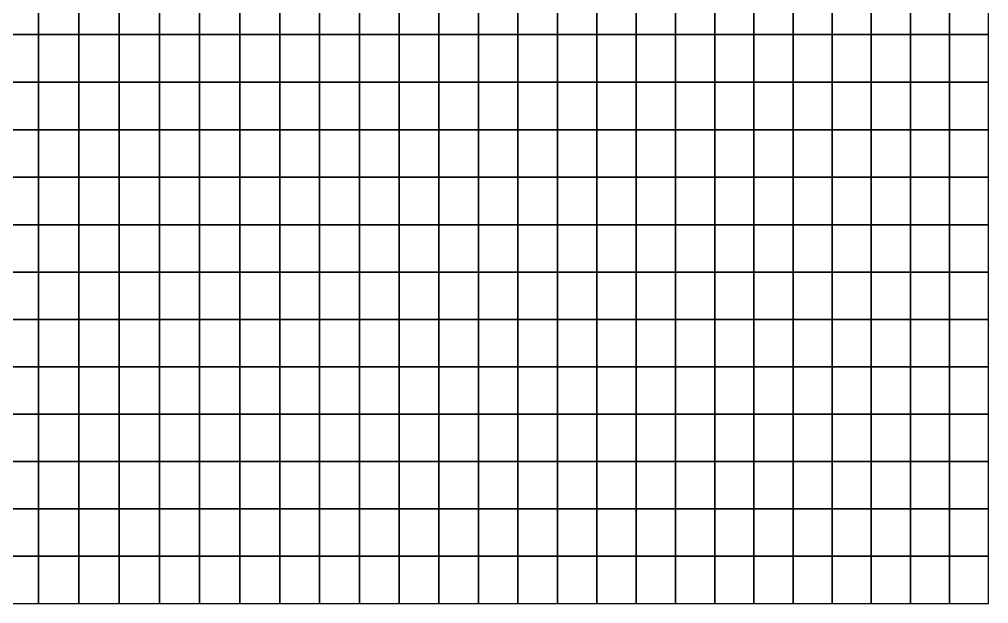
# Model space of a CAD drawing. Header units: inches. Extents: x 35.3 to 60.3, y 27 to 57.
# Drawn here: x 54.02 to 60.29, y 27.04 to 30.82 of the extents above; entities that cross this region are included whole.
import ezdxf

# ---------------------------------------------------------------- set-up
doc = ezdxf.new("R2010")
doc.units = ezdxf.units.IN
doc.header["$MEASUREMENT"] = 0
for name, color, linetype in [('Beam', 6, 'Continuous'), ('Column', 2, 'Continuous'), ('Shell', 1, 'Continuous')]:
    doc.layers.add(name, color=color, linetype=linetype)

msp = doc.modelspace()

# ---------------------------------------------------------------- linework, layer by layer
at = {"layer": 'Beam'}
for p, q in [((60.2876, 27.0385, 12), (60.2876, 57.0385, 12)), ((35.2876, 27.0385, 12), (60.2876, 27.0385, 12))]:
    msp.add_line(p, q, dxfattribs=at)
at = {"layer": 'Column', "extrusion": (-1, -8.32e-14, 6.83e-14)}
msp.add_line((60.2876, 27.0385, 12), (60.2876, 27.0385, 6), dxfattribs=at)
at = {"layer": 'Shell'}
for points in [[(53.8815, 31.0289, 14.9039), (53.8815, 30.7205, 14.8278), (54.1431, 30.7205, 14.7766), (54.1431, 31.0289, 14.8527)], [(54.4042, 31.0289, 14.7993), (54.1431, 31.0289, 14.8527), (54.1431, 30.7205, 14.7766), (54.4042, 30.7205, 14.7233)], [(54.6649, 31.0289, 14.7438), (54.4042, 31.0289, 14.7993), (54.4042, 30.7205, 14.7233), (54.6649, 30.7205, 14.6678)], [(54.9251, 31.0289, 14.6862), (54.6649, 31.0289, 14.7438), (54.6649, 30.7205, 14.6678), (54.9251, 30.7205, 14.6102)], [(55.1849, 31.0289, 14.6264), (54.9251, 31.0289, 14.6862), (54.9251, 30.7205, 14.6102), (55.1849, 30.7205, 14.5504)], [(55.4441, 31.0289, 14.5645), (55.1849, 31.0289, 14.6264), (55.1849, 30.7205, 14.5504), (55.4441, 30.7205, 14.4885)], [(55.7029, 31.0289, 14.5005), (55.4441, 31.0289, 14.5645), (55.4441, 30.7205, 14.4885), (55.7029, 30.7205, 14.4245)], [(55.9611, 31.0289, 14.4343), (55.7029, 31.0289, 14.5005), (55.7029, 30.7205, 14.4245), (55.9611, 30.7205, 14.3583)], [(56.2187, 31.0289, 14.3661), (55.9611, 31.0289, 14.4343), (55.9611, 30.7205, 14.3583), (56.2187, 30.7205, 14.29)], [(56.2187, 31.0289, 14.3661), (56.2187, 30.7205, 14.29), (56.4758, 30.7205, 14.2196), (56.4758, 31.0289, 14.2957)], [(56.4758, 31.0289, 14.2957), (56.4758, 30.7205, 14.2196), (56.7323, 30.7205, 14.1472), (56.7323, 31.0289, 14.2233)], [(56.7323, 31.0289, 14.2233), (56.7323, 30.7205, 14.1472), (56.9884, 30.7205, 14.073), (56.9884, 31.0289, 14.149)], [(56.9884, 31.0289, 14.149), (56.9884, 30.7205, 14.073), (57.2439, 30.7205, 13.997), (57.2439, 31.0289, 14.0731)], [(57.2439, 31.0289, 14.0731), (57.2439, 30.7205, 13.997), (57.4991, 30.7205, 13.9195), (57.4991, 31.0289, 13.9955)], [(57.4991, 31.0289, 13.9955), (57.4991, 30.7205, 13.9195), (57.7538, 30.7205, 13.8404), (57.7538, 31.0289, 13.9165)], [(57.7538, 31.0289, 13.9165), (57.7538, 30.7205, 13.8404), (58.0082, 30.7205, 13.7601), (58.0082, 31.0289, 13.8361)], [(58.0082, 31.0289, 13.8361), (58.0082, 30.7205, 13.7601), (58.2623, 30.7205, 13.6786), (58.2623, 31.0289, 13.7546)], [(58.5161, 31.0289, 13.672), (58.2623, 31.0289, 13.7546), (58.2623, 30.7205, 13.6786), (58.5161, 30.7205, 13.596)], [(58.7696, 31.0289, 13.5885), (58.5161, 31.0289, 13.672), (58.5161, 30.7205, 13.596), (58.7696, 30.7205, 13.5125)], [(59.0229, 31.0289, 13.5042), (58.7696, 31.0289, 13.5885), (58.7696, 30.7205, 13.5125), (59.0229, 30.7205, 13.4281)], [(59.2761, 31.0289, 13.4192), (59.0229, 31.0289, 13.5042), (59.0229, 30.7205, 13.4281), (59.2761, 30.7205, 13.3432)], [(59.5291, 31.0289, 13.3337), (59.2761, 31.0289, 13.4192), (59.2761, 30.7205, 13.3432), (59.5291, 30.7205, 13.2577)], [(59.782, 31.0289, 13.2478), (59.5291, 31.0289, 13.3337), (59.5291, 30.7205, 13.2577), (59.782, 30.7205, 13.1718)], [(60.0348, 31.0289, 13.1616), (59.782, 31.0289, 13.2478), (59.782, 30.7205, 13.1718), (60.0348, 30.7205, 13.0856)], [(60.2876, 31.0289, 13.0753), (60.0348, 31.0289, 13.1616), (60.0348, 30.7205, 13.0856), (60.2876, 30.7205, 12.9993)], [(53.8815, 30.7205, 14.8278), (53.8815, 30.4124, 14.7502), (54.1431, 30.4124, 14.699), (54.1431, 30.7205, 14.7766)], [(54.4042, 30.7205, 14.7233), (54.1431, 30.7205, 14.7766), (54.1431, 30.4124, 14.699), (54.4042, 30.4124, 14.6456)], [(54.6649, 30.7205, 14.6678), (54.4042, 30.7205, 14.7233), (54.4042, 30.4124, 14.6456), (54.6649, 30.4124, 14.5902)], [(54.9251, 30.7205, 14.6102), (54.6649, 30.7205, 14.6678), (54.6649, 30.4124, 14.5902), (54.9251, 30.4124, 14.5325)], [(55.1849, 30.7205, 14.5504), (54.9251, 30.7205, 14.6102), (54.9251, 30.4124, 14.5325), (55.1849, 30.4124, 14.4727)], [(55.4441, 30.7205, 14.4885), (55.1849, 30.7205, 14.5504), (55.1849, 30.4124, 14.4727), (55.4441, 30.4124, 14.4108)], [(55.7029, 30.7205, 14.4245), (55.4441, 30.7205, 14.4885), (55.4441, 30.4124, 14.4108), (55.7029, 30.4124, 14.3468)], [(55.9611, 30.7205, 14.3583), (55.7029, 30.7205, 14.4245), (55.7029, 30.4124, 14.3468), (55.9611, 30.4124, 14.2807)], [(56.2187, 30.7205, 14.29), (55.9611, 30.7205, 14.3583), (55.9611, 30.4124, 14.2807), (56.2187, 30.4124, 14.2124)], [(56.2187, 30.7205, 14.29), (56.2187, 30.4124, 14.2124), (56.4758, 30.4124, 14.142), (56.4758, 30.7205, 14.2196)], [(56.4758, 30.7205, 14.2196), (56.4758, 30.4124, 14.142), (56.7323, 30.4124, 14.0696), (56.7323, 30.7205, 14.1472)], [(56.7323, 30.7205, 14.1472), (56.7323, 30.4124, 14.0696), (56.9884, 30.4124, 13.9953), (56.9884, 30.7205, 14.073)], [(56.9884, 30.7205, 14.073), (56.9884, 30.4124, 13.9953), (57.2439, 30.4124, 13.9194), (57.2439, 30.7205, 13.997)], [(57.2439, 30.7205, 13.997), (57.2439, 30.4124, 13.9194), (57.4991, 30.4124, 13.8418), (57.4991, 30.7205, 13.9195)], [(57.4991, 30.7205, 13.9195), (57.4991, 30.4124, 13.8418), (57.7538, 30.4124, 13.7628), (57.7538, 30.7205, 13.8404)], [(57.7538, 30.7205, 13.8404), (57.7538, 30.4124, 13.7628), (58.0082, 30.4124, 13.6824), (58.0082, 30.7205, 13.7601)], [(58.0082, 30.7205, 13.7601), (58.0082, 30.4124, 13.6824), (58.2623, 30.4124, 13.6009), (58.2623, 30.7205, 13.6786)], [(58.5161, 30.7205, 13.596), (58.2623, 30.7205, 13.6786), (58.2623, 30.4124, 13.6009), (58.5161, 30.4124, 13.5183)], [(58.7696, 30.7205, 13.5125), (58.5161, 30.7205, 13.596), (58.5161, 30.4124, 13.5183), (58.7696, 30.4124, 13.4348)], [(59.0229, 30.7205, 13.4281), (58.7696, 30.7205, 13.5125), (58.7696, 30.4124, 13.4348), (59.0229, 30.4124, 13.3505)], [(59.2761, 30.7205, 13.3432), (59.0229, 30.7205, 13.4281), (59.0229, 30.4124, 13.3505), (59.2761, 30.4124, 13.2655)], [(59.5291, 30.7205, 13.2577), (59.2761, 30.7205, 13.3432), (59.2761, 30.4124, 13.2655), (59.5291, 30.4124, 13.18)], [(59.782, 30.7205, 13.1718), (59.5291, 30.7205, 13.2577), (59.5291, 30.4124, 13.18), (59.782, 30.4124, 13.0941)], [(60.0348, 30.7205, 13.0856), (59.782, 30.7205, 13.1718), (59.782, 30.4124, 13.0941), (60.0348, 30.4124, 13.0079)], [(60.2876, 30.7205, 12.9993), (60.0348, 30.7205, 13.0856), (60.0348, 30.4124, 13.0079), (60.2876, 30.4124, 12.9216)], [(53.8815, 30.4124, 14.7502), (53.8815, 30.1046, 14.6711), (54.1431, 30.1046, 14.6199), (54.1431, 30.4124, 14.699)], [(54.4042, 30.4124, 14.6456), (54.1431, 30.4124, 14.699), (54.1431, 30.1046, 14.6199), (54.4042, 30.1046, 14.5665)], [(54.6649, 30.4124, 14.5902), (54.4042, 30.4124, 14.6456), (54.4042, 30.1046, 14.5665), (54.6649, 30.1046, 14.511)], [(54.9251, 30.4124, 14.5325), (54.6649, 30.4124, 14.5902), (54.6649, 30.1046, 14.511), (54.9251, 30.1046, 14.4534)], [(55.1849, 30.4124, 14.4727), (54.9251, 30.4124, 14.5325), (54.9251, 30.1046, 14.4534), (55.1849, 30.1046, 14.3936)], [(55.4441, 30.4124, 14.4108), (55.1849, 30.4124, 14.4727), (55.1849, 30.1046, 14.3936), (55.4441, 30.1046, 14.3317)], [(55.7029, 30.4124, 14.3468), (55.4441, 30.4124, 14.4108), (55.4441, 30.1046, 14.3317), (55.7029, 30.1046, 14.2677)], [(55.9611, 30.4124, 14.2807), (55.7029, 30.4124, 14.3468), (55.7029, 30.1046, 14.2677), (55.9611, 30.1046, 14.2015)], [(56.2187, 30.4124, 14.2124), (55.9611, 30.4124, 14.2807), (55.9611, 30.1046, 14.2015), (56.2187, 30.1046, 14.1333)], [(56.2187, 30.4124, 14.2124), (56.2187, 30.1046, 14.1333), (56.4758, 30.1046, 14.0629), (56.4758, 30.4124, 14.142)], [(56.4758, 30.4124, 14.142), (56.4758, 30.1046, 14.0629), (56.7323, 30.1046, 13.9905), (56.7323, 30.4124, 14.0696)], [(56.7323, 30.4124, 14.0696), (56.7323, 30.1046, 13.9905), (56.9884, 30.1046, 13.9162), (56.9884, 30.4124, 13.9953)], [(56.9884, 30.4124, 13.9953), (56.9884, 30.1046, 13.9162), (57.2439, 30.1046, 13.8402), (57.2439, 30.4124, 13.9194)], [(57.2439, 30.4124, 13.9194), (57.2439, 30.1046, 13.8402), (57.4991, 30.1046, 13.7627), (57.4991, 30.4124, 13.8418)], [(57.4991, 30.4124, 13.8418), (57.4991, 30.1046, 13.7627), (57.7538, 30.1046, 13.6837), (57.7538, 30.4124, 13.7628)], [(57.7538, 30.4124, 13.7628), (57.7538, 30.1046, 13.6837), (58.0082, 30.1046, 13.6033), (58.0082, 30.4124, 13.6824)], [(58.0082, 30.4124, 13.6824), (58.0082, 30.1046, 13.6033), (58.2623, 30.1046, 13.5218), (58.2623, 30.4124, 13.6009)], [(58.5161, 30.4124, 13.5183), (58.2623, 30.4124, 13.6009), (58.2623, 30.1046, 13.5218), (58.5161, 30.1046, 13.4392)], [(58.7696, 30.4124, 13.4348), (58.5161, 30.4124, 13.5183), (58.5161, 30.1046, 13.4392), (58.7696, 30.1046, 13.3557)], [(59.0229, 30.4124, 13.3505), (58.7696, 30.4124, 13.4348), (58.7696, 30.1046, 13.3557), (59.0229, 30.1046, 13.2714)], [(59.2761, 30.4124, 13.2655), (59.0229, 30.4124, 13.3505), (59.0229, 30.1046, 13.2714), (59.2761, 30.1046, 13.1864)], [(59.5291, 30.4124, 13.18), (59.2761, 30.4124, 13.2655), (59.2761, 30.1046, 13.1864), (59.5291, 30.1046, 13.1009)], [(59.782, 30.4124, 13.0941), (59.5291, 30.4124, 13.18), (59.5291, 30.1046, 13.1009), (59.782, 30.1046, 13.015)], [(60.0348, 30.4124, 13.0079), (59.782, 30.4124, 13.0941), (59.782, 30.1046, 13.015), (60.0348, 30.1046, 12.9288)], [(60.2876, 30.4124, 12.9216), (60.0348, 30.4124, 13.0079), (60.0348, 30.1046, 12.9288), (60.2876, 30.1046, 12.8425)], [(53.8815, 30.1046, 14.6711), (53.8815, 29.7971, 14.5906), (54.1431, 29.7971, 14.5394), (54.1431, 30.1046, 14.6199)], [(54.4042, 30.1046, 14.5665), (54.1431, 30.1046, 14.6199), (54.1431, 29.7971, 14.5394), (54.4042, 29.7971, 14.4861)], [(54.6649, 30.1046, 14.511), (54.4042, 30.1046, 14.5665), (54.4042, 29.7971, 14.4861), (54.6649, 29.7971, 14.4306)], [(54.9251, 30.1046, 14.4534), (54.6649, 30.1046, 14.511), (54.6649, 29.7971, 14.4306), (54.9251, 29.7971, 14.373)], [(55.1849, 30.1046, 14.3936), (54.9251, 30.1046, 14.4534), (54.9251, 29.7971, 14.373), (55.1849, 29.7971, 14.3132)], [(55.4441, 30.1046, 14.3317), (55.1849, 30.1046, 14.3936), (55.1849, 29.7971, 14.3132), (55.4441, 29.7971, 14.2513)], [(55.7029, 30.1046, 14.2677), (55.4441, 30.1046, 14.3317), (55.4441, 29.7971, 14.2513), (55.7029, 29.7971, 14.1872)], [(55.9611, 30.1046, 14.2015), (55.7029, 30.1046, 14.2677), (55.7029, 29.7971, 14.1872), (55.9611, 29.7971, 14.1211)], [(56.2187, 30.1046, 14.1333), (55.9611, 30.1046, 14.2015), (55.9611, 29.7971, 14.1211), (56.2187, 29.7971, 14.0528)], [(56.2187, 30.1046, 14.1333), (56.2187, 29.7971, 14.0528), (56.4758, 29.7971, 13.9824), (56.4758, 30.1046, 14.0629)], [(56.4758, 30.1046, 14.0629), (56.4758, 29.7971, 13.9824), (56.7323, 29.7971, 13.91), (56.7323, 30.1046, 13.9905)], [(56.7323, 30.1046, 13.9905), (56.7323, 29.7971, 13.91), (56.9884, 29.7971, 13.8358), (56.9884, 30.1046, 13.9162)], [(56.9884, 30.1046, 13.9162), (56.9884, 29.7971, 13.8358), (57.2439, 29.7971, 13.7598), (57.2439, 30.1046, 13.8402)], [(57.2439, 30.1046, 13.8402), (57.2439, 29.7971, 13.7598), (57.4991, 29.7971, 13.6822), (57.4991, 30.1046, 13.7627)], [(57.4991, 30.1046, 13.7627), (57.4991, 29.7971, 13.6822), (57.7538, 29.7971, 13.6032), (57.7538, 30.1046, 13.6837)], [(57.7538, 30.1046, 13.6837), (57.7538, 29.7971, 13.6032), (58.0082, 29.7971, 13.5229), (58.0082, 30.1046, 13.6033)], [(58.0082, 30.1046, 13.6033), (58.0082, 29.7971, 13.5229), (58.2623, 29.7971, 13.4414), (58.2623, 30.1046, 13.5218)], [(58.5161, 30.1046, 13.4392), (58.2623, 30.1046, 13.5218), (58.2623, 29.7971, 13.4414), (58.5161, 29.7971, 13.3588)], [(58.7696, 30.1046, 13.3557), (58.5161, 30.1046, 13.4392), (58.5161, 29.7971, 13.3588), (58.7696, 29.7971, 13.2752)], [(59.0229, 30.1046, 13.2714), (58.7696, 30.1046, 13.3557), (58.7696, 29.7971, 13.2752), (59.0229, 29.7971, 13.1909)], [(59.2761, 30.1046, 13.1864), (59.0229, 30.1046, 13.2714), (59.0229, 29.7971, 13.1909), (59.2761, 29.7971, 13.106)], [(59.5291, 30.1046, 13.1009), (59.2761, 30.1046, 13.1864), (59.2761, 29.7971, 13.106), (59.5291, 29.7971, 13.0204)], [(59.782, 30.1046, 13.015), (59.5291, 30.1046, 13.1009), (59.5291, 29.7971, 13.0204), (59.782, 29.7971, 12.9345)], [(60.0348, 30.1046, 12.9288), (59.782, 30.1046, 13.015), (59.782, 29.7971, 12.9345), (60.0348, 29.7971, 12.8484)], [(60.2876, 30.1046, 12.8425), (60.0348, 30.1046, 12.9288), (60.0348, 29.7971, 12.8484), (60.2876, 29.7971, 12.7621)], [(53.8815, 29.7971, 14.5906), (53.8815, 29.49, 14.509), (54.1431, 29.49, 14.4578), (54.1431, 29.7971, 14.5394)], [(54.4042, 29.7971, 14.4861), (54.1431, 29.7971, 14.5394), (54.1431, 29.49, 14.4578), (54.4042, 29.49, 14.4044)], [(54.6649, 29.7971, 14.4306), (54.4042, 29.7971, 14.4861), (54.4042, 29.49, 14.4044), (54.6649, 29.49, 14.3489)], [(54.9251, 29.7971, 14.373), (54.6649, 29.7971, 14.4306), (54.6649, 29.49, 14.3489), (54.9251, 29.49, 14.2913)], [(55.1849, 29.7971, 14.3132), (54.9251, 29.7971, 14.373), (54.9251, 29.49, 14.2913), (55.1849, 29.49, 14.2315)], [(55.4441, 29.7971, 14.2513), (55.1849, 29.7971, 14.3132), (55.1849, 29.49, 14.2315), (55.4441, 29.49, 14.1696)], [(55.7029, 29.7971, 14.1872), (55.4441, 29.7971, 14.2513), (55.4441, 29.49, 14.1696), (55.7029, 29.49, 14.1056)], [(55.9611, 29.7971, 14.1211), (55.7029, 29.7971, 14.1872), (55.7029, 29.49, 14.1056), (55.9611, 29.49, 14.0394)], [(56.2187, 29.7971, 14.0528), (55.9611, 29.7971, 14.1211), (55.9611, 29.49, 14.0394), (56.2187, 29.49, 13.9712)], [(56.2187, 29.7971, 14.0528), (56.2187, 29.49, 13.9712), (56.4758, 29.49, 13.9008), (56.4758, 29.7971, 13.9824)], [(56.4758, 29.7971, 13.9824), (56.4758, 29.49, 13.9008), (56.7323, 29.49, 13.8284), (56.7323, 29.7971, 13.91)], [(56.7323, 29.7971, 13.91), (56.7323, 29.49, 13.8284), (56.9884, 29.49, 13.7541), (56.9884, 29.7971, 13.8358)], [(56.9884, 29.7971, 13.8358), (56.9884, 29.49, 13.7541), (57.2439, 29.49, 13.6781), (57.2439, 29.7971, 13.7598)], [(57.2439, 29.7971, 13.7598), (57.2439, 29.49, 13.6781), (57.4991, 29.49, 13.6006), (57.4991, 29.7971, 13.6822)], [(57.4991, 29.7971, 13.6822), (57.4991, 29.49, 13.6006), (57.7538, 29.49, 13.5216), (57.7538, 29.7971, 13.6032)], [(57.7538, 29.7971, 13.6032), (57.7538, 29.49, 13.5216), (58.0082, 29.49, 13.4412), (58.0082, 29.7971, 13.5229)], [(58.0082, 29.7971, 13.5229), (58.0082, 29.49, 13.4412), (58.2623, 29.49, 13.3597), (58.2623, 29.7971, 13.4414)], [(58.5161, 29.7971, 13.3588), (58.2623, 29.7971, 13.4414), (58.2623, 29.49, 13.3597), (58.5161, 29.49, 13.2771)], [(58.7696, 29.7971, 13.2752), (58.5161, 29.7971, 13.3588), (58.5161, 29.49, 13.2771), (58.7696, 29.49, 13.1936)], [(59.0229, 29.7971, 13.1909), (58.7696, 29.7971, 13.2752), (58.7696, 29.49, 13.1936), (59.0229, 29.49, 13.1093)], [(59.2761, 29.7971, 13.106), (59.0229, 29.7971, 13.1909), (59.0229, 29.49, 13.1093), (59.2761, 29.49, 13.0243)], [(59.5291, 29.7971, 13.0204), (59.2761, 29.7971, 13.106), (59.2761, 29.49, 13.0243), (59.5291, 29.49, 12.9388)], [(59.782, 29.7971, 12.9345), (59.5291, 29.7971, 13.0204), (59.5291, 29.49, 12.9388), (59.782, 29.49, 12.8529)], [(60.0348, 29.7971, 12.8484), (59.782, 29.7971, 12.9345), (59.782, 29.49, 12.8529), (60.0348, 29.49, 12.7667)], [(60.2876, 29.7971, 12.7621), (60.0348, 29.7971, 12.8484), (60.0348, 29.49, 12.7667), (60.2876, 29.49, 12.6804)], [(53.8815, 29.183, 14.4263), (54.1431, 29.183, 14.3751), (54.1431, 29.49, 14.4578), (53.8815, 29.49, 14.509)], [(54.4042, 29.183, 14.3217), (54.4042, 29.49, 14.4044), (54.1431, 29.49, 14.4578), (54.1431, 29.183, 14.3751)], [(54.6649, 29.183, 14.2662), (54.6649, 29.49, 14.3489), (54.4042, 29.49, 14.4044), (54.4042, 29.183, 14.3217)], [(54.9251, 29.183, 14.2086), (54.9251, 29.49, 14.2913), (54.6649, 29.49, 14.3489), (54.6649, 29.183, 14.2662)], [(55.1849, 29.183, 14.1488), (55.1849, 29.49, 14.2315), (54.9251, 29.49, 14.2913), (54.9251, 29.183, 14.2086)], [(55.4441, 29.183, 14.0869), (55.4441, 29.49, 14.1696), (55.1849, 29.49, 14.2315), (55.1849, 29.183, 14.1488)], [(55.7029, 29.183, 14.0229), (55.7029, 29.49, 14.1056), (55.4441, 29.49, 14.1696), (55.4441, 29.183, 14.0869)], [(55.9611, 29.183, 13.9567), (55.9611, 29.49, 14.0394), (55.7029, 29.49, 14.1056), (55.7029, 29.183, 14.0229)], [(56.2187, 29.183, 13.8884), (56.2187, 29.49, 13.9712), (55.9611, 29.49, 14.0394), (55.9611, 29.183, 13.9567)], [(56.2187, 29.183, 13.8884), (56.4758, 29.183, 13.818), (56.4758, 29.49, 13.9008), (56.2187, 29.49, 13.9712)], [(56.4758, 29.183, 13.818), (56.7323, 29.183, 13.7456), (56.7323, 29.49, 13.8284), (56.4758, 29.49, 13.9008)], [(56.7323, 29.183, 13.7456), (56.9884, 29.183, 13.6714), (56.9884, 29.49, 13.7541), (56.7323, 29.49, 13.8284)], [(56.9884, 29.183, 13.6714), (57.2439, 29.183, 13.5954), (57.2439, 29.49, 13.6781), (56.9884, 29.49, 13.7541)], [(57.2439, 29.183, 13.5954), (57.4991, 29.183, 13.5179), (57.4991, 29.49, 13.6006), (57.2439, 29.49, 13.6781)], [(57.4991, 29.183, 13.5179), (57.7538, 29.183, 13.4389), (57.7538, 29.49, 13.5216), (57.4991, 29.49, 13.6006)], [(57.7538, 29.183, 13.4389), (58.0082, 29.183, 13.3585), (58.0082, 29.49, 13.4412), (57.7538, 29.49, 13.5216)], [(58.0082, 29.183, 13.3585), (58.2623, 29.183, 13.277), (58.2623, 29.49, 13.3597), (58.0082, 29.49, 13.4412)], [(58.5161, 29.183, 13.1944), (58.5161, 29.49, 13.2771), (58.2623, 29.49, 13.3597), (58.2623, 29.183, 13.277)], [(58.7696, 29.183, 13.1109), (58.7696, 29.49, 13.1936), (58.5161, 29.49, 13.2771), (58.5161, 29.183, 13.1944)], [(59.0229, 29.183, 13.0266), (59.0229, 29.49, 13.1093), (58.7696, 29.49, 13.1936), (58.7696, 29.183, 13.1109)], [(59.2761, 29.183, 12.9416), (59.2761, 29.49, 13.0243), (59.0229, 29.49, 13.1093), (59.0229, 29.183, 13.0266)], [(59.5291, 29.183, 12.8561), (59.5291, 29.49, 12.9388), (59.2761, 29.49, 13.0243), (59.2761, 29.183, 12.9416)], [(59.782, 29.183, 12.7702), (59.782, 29.49, 12.8529), (59.5291, 29.49, 12.9388), (59.5291, 29.183, 12.8561)], [(60.0348, 29.183, 12.684), (60.0348, 29.49, 12.7667), (59.782, 29.49, 12.8529), (59.782, 29.183, 12.7702)], [(60.2876, 29.183, 12.5977), (60.2876, 29.49, 12.6804), (60.0348, 29.49, 12.7667), (60.0348, 29.183, 12.684)], [(53.8815, 28.8762, 14.3426), (54.1431, 28.8762, 14.2914), (54.1431, 29.183, 14.3751), (53.8815, 29.183, 14.4263)], [(54.4042, 28.8762, 14.2381), (54.4042, 29.183, 14.3217), (54.1431, 29.183, 14.3751), (54.1431, 28.8762, 14.2914)], [(54.6649, 28.8762, 14.1826), (54.6649, 29.183, 14.2662), (54.4042, 29.183, 14.3217), (54.4042, 28.8762, 14.2381)], [(54.9251, 28.8762, 14.1249), (54.9251, 29.183, 14.2086), (54.6649, 29.183, 14.2662), (54.6649, 28.8762, 14.1826)], [(55.1849, 28.8762, 14.0652), (55.1849, 29.183, 14.1488), (54.9251, 29.183, 14.2086), (54.9251, 28.8762, 14.1249)], [(55.4441, 28.8762, 14.0033), (55.4441, 29.183, 14.0869), (55.1849, 29.183, 14.1488), (55.1849, 28.8762, 14.0652)], [(55.7029, 28.8762, 13.9392), (55.7029, 29.183, 14.0229), (55.4441, 29.183, 14.0869), (55.4441, 28.8762, 14.0033)], [(55.9611, 28.8762, 13.8731), (55.9611, 29.183, 13.9567), (55.7029, 29.183, 14.0229), (55.7029, 28.8762, 13.9392)], [(56.2187, 28.8762, 13.8048), (56.2187, 29.183, 13.8884), (55.9611, 29.183, 13.9567), (55.9611, 28.8762, 13.8731)], [(56.2187, 28.8762, 13.8048), (56.4758, 28.8762, 13.7344), (56.4758, 29.183, 13.818), (56.2187, 29.183, 13.8884)], [(56.4758, 28.8762, 13.7344), (56.7323, 28.8762, 13.662), (56.7323, 29.183, 13.7456), (56.4758, 29.183, 13.818)], [(56.7323, 28.8762, 13.662), (56.9884, 28.8762, 13.5877), (56.9884, 29.183, 13.6714), (56.7323, 29.183, 13.7456)], [(56.9884, 28.8762, 13.5877), (57.2439, 28.8762, 13.5118), (57.2439, 29.183, 13.5954), (56.9884, 29.183, 13.6714)], [(57.2439, 28.8762, 13.5118), (57.4991, 28.8762, 13.4342), (57.4991, 29.183, 13.5179), (57.2439, 29.183, 13.5954)], [(57.4991, 28.8762, 13.4342), (57.7538, 28.8762, 13.3552), (57.7538, 29.183, 13.4389), (57.4991, 29.183, 13.5179)], [(57.7538, 28.8762, 13.3552), (58.0082, 28.8762, 13.2749), (58.0082, 29.183, 13.3585), (57.7538, 29.183, 13.4389)], [(58.0082, 28.8762, 13.2749), (58.2623, 28.8762, 13.1933), (58.2623, 29.183, 13.277), (58.0082, 29.183, 13.3585)], [(58.5161, 28.8762, 13.1107), (58.5161, 29.183, 13.1944), (58.2623, 29.183, 13.277), (58.2623, 28.8762, 13.1933)], [(58.7696, 28.8762, 13.0272), (58.7696, 29.183, 13.1109), (58.5161, 29.183, 13.1944), (58.5161, 28.8762, 13.1107)], [(59.0229, 28.8762, 12.9429), (59.0229, 29.183, 13.0266), (58.7696, 29.183, 13.1109), (58.7696, 28.8762, 13.0272)], [(59.2761, 28.8762, 12.8579), (59.2761, 29.183, 12.9416), (59.0229, 29.183, 13.0266), (59.0229, 28.8762, 12.9429)], [(59.5291, 28.8762, 12.7724), (59.5291, 29.183, 12.8561), (59.2761, 29.183, 12.9416), (59.2761, 28.8762, 12.8579)], [(59.782, 28.8762, 12.6865), (59.782, 29.183, 12.7702), (59.5291, 29.183, 12.8561), (59.5291, 28.8762, 12.7724)], [(60.0348, 28.8762, 12.6004), (60.0348, 29.183, 12.684), (59.782, 29.183, 12.7702), (59.782, 28.8762, 12.6865)], [(60.2876, 28.8762, 12.5141), (60.2876, 29.183, 12.5977), (60.0348, 29.183, 12.684), (60.0348, 28.8762, 12.6004)], [(53.8815, 28.5697, 14.2582), (54.1431, 28.5697, 14.207), (54.1431, 28.8762, 14.2914), (53.8815, 28.8762, 14.3426)], [(54.4042, 28.5697, 14.1536), (54.4042, 28.8762, 14.2381), (54.1431, 28.8762, 14.2914), (54.1431, 28.5697, 14.207)], [(54.6649, 28.5697, 14.0981), (54.6649, 28.8762, 14.1826), (54.4042, 28.8762, 14.2381), (54.4042, 28.5697, 14.1536)], [(54.9251, 28.5697, 14.0405), (54.9251, 28.8762, 14.1249), (54.6649, 28.8762, 14.1826), (54.6649, 28.5697, 14.0981)], [(55.1849, 28.5697, 13.9807), (55.1849, 28.8762, 14.0652), (54.9251, 28.8762, 14.1249), (54.9251, 28.5697, 14.0405)], [(55.4441, 28.5697, 13.9188), (55.4441, 28.8762, 14.0033), (55.1849, 28.8762, 14.0652), (55.1849, 28.5697, 13.9807)], [(55.7029, 28.5697, 13.8548), (55.7029, 28.8762, 13.9392), (55.4441, 28.8762, 14.0033), (55.4441, 28.5697, 13.9188)], [(55.9611, 28.5697, 13.7886), (55.9611, 28.8762, 13.8731), (55.7029, 28.8762, 13.9392), (55.7029, 28.5697, 13.8548)], [(56.2187, 28.5697, 13.7203), (56.2187, 28.8762, 13.8048), (55.9611, 28.8762, 13.8731), (55.9611, 28.5697, 13.7886)], [(56.2187, 28.5697, 13.7203), (56.4758, 28.5697, 13.6499), (56.4758, 28.8762, 13.7344), (56.2187, 28.8762, 13.8048)], [(56.4758, 28.5697, 13.6499), (56.7323, 28.5697, 13.5775), (56.7323, 28.8762, 13.662), (56.4758, 28.8762, 13.7344)], [(56.7323, 28.5697, 13.5775), (56.9884, 28.5697, 13.5033), (56.9884, 28.8762, 13.5877), (56.7323, 28.8762, 13.662)], [(56.9884, 28.5697, 13.5033), (57.2439, 28.5697, 13.4273), (57.2439, 28.8762, 13.5118), (56.9884, 28.8762, 13.5877)], [(57.2439, 28.5697, 13.4273), (57.4991, 28.5697, 13.3498), (57.4991, 28.8762, 13.4342), (57.2439, 28.8762, 13.5118)], [(57.4991, 28.5697, 13.3498), (57.7538, 28.5697, 13.2708), (57.7538, 28.8762, 13.3552), (57.4991, 28.8762, 13.4342)], [(57.7538, 28.5697, 13.2708), (58.0082, 28.5697, 13.1904), (58.0082, 28.8762, 13.2749), (57.7538, 28.8762, 13.3552)], [(58.0082, 28.5697, 13.1904), (58.2623, 28.5697, 13.1089), (58.2623, 28.8762, 13.1933), (58.0082, 28.8762, 13.2749)], [(58.5161, 28.5697, 13.0263), (58.5161, 28.8762, 13.1107), (58.2623, 28.8762, 13.1933), (58.2623, 28.5697, 13.1089)], [(58.7696, 28.5697, 12.9428), (58.7696, 28.8762, 13.0272), (58.5161, 28.8762, 13.1107), (58.5161, 28.5697, 13.0263)], [(59.0229, 28.5697, 12.8585), (59.0229, 28.8762, 12.9429), (58.7696, 28.8762, 13.0272), (58.7696, 28.5697, 12.9428)], [(59.2761, 28.5697, 12.7735), (59.2761, 28.8762, 12.8579), (59.0229, 28.8762, 12.9429), (59.0229, 28.5697, 12.8585)], [(59.5291, 28.5697, 12.688), (59.5291, 28.8762, 12.7724), (59.2761, 28.8762, 12.8579), (59.2761, 28.5697, 12.7735)], [(59.782, 28.5697, 12.6021), (59.782, 28.8762, 12.6865), (59.5291, 28.8762, 12.7724), (59.5291, 28.5697, 12.688)], [(60.0348, 28.5697, 12.5159), (60.0348, 28.8762, 12.6004), (59.782, 28.8762, 12.6865), (59.782, 28.5697, 12.6021)], [(60.2876, 28.5697, 12.4296), (60.2876, 28.8762, 12.5141), (60.0348, 28.8762, 12.6004), (60.0348, 28.5697, 12.5159)], [(53.8815, 28.2633, 14.173), (54.1431, 28.2633, 14.1218), (54.1431, 28.5697, 14.207), (53.8815, 28.5697, 14.2582)], [(54.4042, 28.2633, 14.0685), (54.4042, 28.5697, 14.1536), (54.1431, 28.5697, 14.207), (54.1431, 28.2633, 14.1218)], [(54.6649, 28.2633, 14.013), (54.6649, 28.5697, 14.0981), (54.4042, 28.5697, 14.1536), (54.4042, 28.2633, 14.0685)], [(54.9251, 28.2633, 13.9554), (54.9251, 28.5697, 14.0405), (54.6649, 28.5697, 14.0981), (54.6649, 28.2633, 14.013)], [(55.1849, 28.2633, 13.8956), (55.1849, 28.5697, 13.9807), (54.9251, 28.5697, 14.0405), (54.9251, 28.2633, 13.9554)], [(55.4441, 28.2633, 13.8337), (55.4441, 28.5697, 13.9188), (55.1849, 28.5697, 13.9807), (55.1849, 28.2633, 13.8956)], [(55.7029, 28.2633, 13.7697), (55.7029, 28.5697, 13.8548), (55.4441, 28.5697, 13.9188), (55.4441, 28.2633, 13.8337)], [(55.9611, 28.2633, 13.7035), (55.9611, 28.5697, 13.7886), (55.7029, 28.5697, 13.8548), (55.7029, 28.2633, 13.7697)], [(56.2187, 28.2633, 13.6352), (56.2187, 28.5697, 13.7203), (55.9611, 28.5697, 13.7886), (55.9611, 28.2633, 13.7035)], [(56.2187, 28.2633, 13.6352), (56.4758, 28.2633, 13.5648), (56.4758, 28.5697, 13.6499), (56.2187, 28.5697, 13.7203)], [(56.4758, 28.2633, 13.5648), (56.7323, 28.2633, 13.4924), (56.7323, 28.5697, 13.5775), (56.4758, 28.5697, 13.6499)], [(56.7323, 28.2633, 13.4924), (56.9884, 28.2633, 13.4182), (56.9884, 28.5697, 13.5033), (56.7323, 28.5697, 13.5775)], [(56.9884, 28.2633, 13.4182), (57.2439, 28.2633, 13.3422), (57.2439, 28.5697, 13.4273), (56.9884, 28.5697, 13.5033)], [(57.2439, 28.2633, 13.3422), (57.4991, 28.2633, 13.2647), (57.4991, 28.5697, 13.3498), (57.2439, 28.5697, 13.4273)], [(57.4991, 28.2633, 13.2647), (57.7538, 28.2633, 13.1856), (57.7538, 28.5697, 13.2708), (57.4991, 28.5697, 13.3498)], [(57.7538, 28.2633, 13.1856), (58.0082, 28.2633, 13.1053), (58.0082, 28.5697, 13.1904), (57.7538, 28.5697, 13.2708)], [(58.0082, 28.2633, 13.1053), (58.2623, 28.2633, 13.0238), (58.2623, 28.5697, 13.1089), (58.0082, 28.5697, 13.1904)], [(58.5161, 28.2633, 12.9412), (58.5161, 28.5697, 13.0263), (58.2623, 28.5697, 13.1089), (58.2623, 28.2633, 13.0238)], [(58.7696, 28.2633, 12.8577), (58.7696, 28.5697, 12.9428), (58.5161, 28.5697, 13.0263), (58.5161, 28.2633, 12.9412)], [(59.0229, 28.2633, 12.7733), (59.0229, 28.5697, 12.8585), (58.7696, 28.5697, 12.9428), (58.7696, 28.2633, 12.8577)], [(59.2761, 28.2633, 12.6884), (59.2761, 28.5697, 12.7735), (59.0229, 28.5697, 12.8585), (59.0229, 28.2633, 12.7733)], [(59.5291, 28.2633, 12.6029), (59.5291, 28.5697, 12.688), (59.2761, 28.5697, 12.7735), (59.2761, 28.2633, 12.6884)], [(59.782, 28.2633, 12.517), (59.782, 28.5697, 12.6021), (59.5291, 28.5697, 12.688), (59.5291, 28.2633, 12.6029)], [(60.0348, 28.2633, 12.4308), (60.0348, 28.5697, 12.5159), (59.782, 28.5697, 12.6021), (59.782, 28.2633, 12.517)], [(60.2876, 28.2633, 12.3445), (60.2876, 28.5697, 12.4296), (60.0348, 28.5697, 12.5159), (60.0348, 28.2633, 12.4308)], [(53.8815, 27.957, 14.0874), (54.1431, 27.957, 14.0362), (54.1431, 28.2633, 14.1218), (53.8815, 28.2633, 14.173)], [(54.4042, 27.957, 13.9828), (54.4042, 28.2633, 14.0685), (54.1431, 28.2633, 14.1218), (54.1431, 27.957, 14.0362)], [(54.6649, 27.957, 13.9273), (54.6649, 28.2633, 14.013), (54.4042, 28.2633, 14.0685), (54.4042, 27.957, 13.9828)], [(54.9251, 27.957, 13.8697), (54.9251, 28.2633, 13.9554), (54.6649, 28.2633, 14.013), (54.6649, 27.957, 13.9273)], [(55.1849, 27.957, 13.8099), (55.1849, 28.2633, 13.8956), (54.9251, 28.2633, 13.9554), (54.9251, 27.957, 13.8697)], [(55.4441, 27.957, 13.748), (55.4441, 28.2633, 13.8337), (55.1849, 28.2633, 13.8956), (55.1849, 27.957, 13.8099)], [(55.7029, 27.957, 13.684), (55.7029, 28.2633, 13.7697), (55.4441, 28.2633, 13.8337), (55.4441, 27.957, 13.748)], [(55.9611, 27.957, 13.6178), (55.9611, 28.2633, 13.7035), (55.7029, 28.2633, 13.7697), (55.7029, 27.957, 13.684)], [(56.2187, 27.957, 13.5496), (56.2187, 28.2633, 13.6352), (55.9611, 28.2633, 13.7035), (55.9611, 27.957, 13.6178)], [(56.2187, 27.957, 13.5496), (56.4758, 27.957, 13.4792), (56.4758, 28.2633, 13.5648), (56.2187, 28.2633, 13.6352)], [(56.4758, 27.957, 13.4792), (56.7323, 27.957, 13.4068), (56.7323, 28.2633, 13.4924), (56.4758, 28.2633, 13.5648)], [(56.7323, 27.957, 13.4068), (56.9884, 27.957, 13.3325), (56.9884, 28.2633, 13.4182), (56.7323, 28.2633, 13.4924)], [(56.9884, 27.957, 13.3325), (57.2439, 27.957, 13.2566), (57.2439, 28.2633, 13.3422), (56.9884, 28.2633, 13.4182)], [(57.2439, 27.957, 13.2566), (57.4991, 27.957, 13.179), (57.4991, 28.2633, 13.2647), (57.2439, 28.2633, 13.3422)], [(57.4991, 27.957, 13.179), (57.7538, 27.957, 13.1), (57.7538, 28.2633, 13.1856), (57.4991, 28.2633, 13.2647)], [(57.7538, 27.957, 13.1), (58.0082, 27.957, 13.0196), (58.0082, 28.2633, 13.1053), (57.7538, 28.2633, 13.1856)], [(58.0082, 27.957, 13.0196), (58.2623, 27.957, 12.9381), (58.2623, 28.2633, 13.0238), (58.0082, 28.2633, 13.1053)], [(58.5161, 27.957, 12.8555), (58.5161, 28.2633, 12.9412), (58.2623, 28.2633, 13.0238), (58.2623, 27.957, 12.9381)], [(58.7696, 27.957, 12.772), (58.7696, 28.2633, 12.8577), (58.5161, 28.2633, 12.9412), (58.5161, 27.957, 12.8555)], [(59.0229, 27.957, 12.6877), (59.0229, 28.2633, 12.7733), (58.7696, 28.2633, 12.8577), (58.7696, 27.957, 12.772)], [(59.2761, 27.957, 12.6027), (59.2761, 28.2633, 12.6884), (59.0229, 28.2633, 12.7733), (59.0229, 27.957, 12.6877)], [(59.5291, 27.957, 12.5172), (59.5291, 28.2633, 12.6029), (59.2761, 28.2633, 12.6884), (59.2761, 27.957, 12.6027)], [(59.782, 27.957, 12.4313), (59.782, 28.2633, 12.517), (59.5291, 28.2633, 12.6029), (59.5291, 27.957, 12.5172)], [(60.0348, 27.957, 12.3451), (60.0348, 28.2633, 12.4308), (59.782, 28.2633, 12.517), (59.782, 27.957, 12.4313)], [(60.2876, 27.957, 12.2588), (60.2876, 28.2633, 12.3445), (60.0348, 28.2633, 12.4308), (60.0348, 27.957, 12.3451)], [(53.8815, 27.6507, 14.0013), (54.1431, 27.6507, 13.9501), (54.1431, 27.957, 14.0362), (53.8815, 27.957, 14.0874)], [(54.4042, 27.6507, 13.8968), (54.4042, 27.957, 13.9828), (54.1431, 27.957, 14.0362), (54.1431, 27.6507, 13.9501)], [(54.6649, 27.6507, 13.8413), (54.6649, 27.957, 13.9273), (54.4042, 27.957, 13.9828), (54.4042, 27.6507, 13.8968)], [(54.9251, 27.6507, 13.7837), (54.9251, 27.957, 13.8697), (54.6649, 27.957, 13.9273), (54.6649, 27.6507, 13.8413)], [(55.1849, 27.6507, 13.7239), (55.1849, 27.957, 13.8099), (54.9251, 27.957, 13.8697), (54.9251, 27.6507, 13.7837)], [(55.4441, 27.6507, 13.662), (55.4441, 27.957, 13.748), (55.1849, 27.957, 13.8099), (55.1849, 27.6507, 13.7239)], [(55.7029, 27.6507, 13.598), (55.7029, 27.957, 13.684), (55.4441, 27.957, 13.748), (55.4441, 27.6507, 13.662)], [(55.9611, 27.6507, 13.5318), (55.9611, 27.957, 13.6178), (55.7029, 27.957, 13.684), (55.7029, 27.6507, 13.598)], [(56.2187, 27.6507, 13.4635), (56.2187, 27.957, 13.5496), (55.9611, 27.957, 13.6178), (55.9611, 27.6507, 13.5318)], [(56.2187, 27.6507, 13.4635), (56.4758, 27.6507, 13.3931), (56.4758, 27.957, 13.4792), (56.2187, 27.957, 13.5496)], [(56.4758, 27.6507, 13.3931), (56.7323, 27.6507, 13.3207), (56.7323, 27.957, 13.4068), (56.4758, 27.957, 13.4792)], [(56.7323, 27.6507, 13.3207), (56.9884, 27.6507, 13.2465), (56.9884, 27.957, 13.3325), (56.7323, 27.957, 13.4068)], [(56.9884, 27.6507, 13.2465), (57.2439, 27.6507, 13.1705), (57.2439, 27.957, 13.2566), (56.9884, 27.957, 13.3325)], [(57.2439, 27.6507, 13.1705), (57.4991, 27.6507, 13.0929), (57.4991, 27.957, 13.179), (57.2439, 27.957, 13.2566)], [(57.4991, 27.6507, 13.0929), (57.7538, 27.6507, 13.0139), (57.7538, 27.957, 13.1), (57.4991, 27.957, 13.179)], [(57.7538, 27.6507, 13.0139), (58.0082, 27.6507, 12.9336), (58.0082, 27.957, 13.0196), (57.7538, 27.957, 13.1)], [(58.0082, 27.6507, 12.9336), (58.2623, 27.6507, 12.8521), (58.2623, 27.957, 12.9381), (58.0082, 27.957, 13.0196)], [(58.5161, 27.6507, 12.7695), (58.5161, 27.957, 12.8555), (58.2623, 27.957, 12.9381), (58.2623, 27.6507, 12.8521)], [(58.7696, 27.6507, 12.6859), (58.7696, 27.957, 12.772), (58.5161, 27.957, 12.8555), (58.5161, 27.6507, 12.7695)], [(59.0229, 27.6507, 12.6016), (59.0229, 27.957, 12.6877), (58.7696, 27.957, 12.772), (58.7696, 27.6507, 12.6859)], [(59.2761, 27.6507, 12.5167), (59.2761, 27.957, 12.6027), (59.0229, 27.957, 12.6877), (59.0229, 27.6507, 12.6016)], [(59.5291, 27.6507, 12.4311), (59.5291, 27.957, 12.5172), (59.2761, 27.957, 12.6027), (59.2761, 27.6507, 12.5167)], [(59.782, 27.6507, 12.3452), (59.782, 27.957, 12.4313), (59.5291, 27.957, 12.5172), (59.5291, 27.6507, 12.4311)], [(60.0348, 27.6507, 12.2591), (60.0348, 27.957, 12.3451), (59.782, 27.957, 12.4313), (59.782, 27.6507, 12.3452)], [(60.2876, 27.6507, 12.1728), (60.2876, 27.957, 12.2588), (60.0348, 27.957, 12.3451), (60.0348, 27.6507, 12.2591)], [(53.8815, 27.3446, 13.915), (54.1431, 27.3446, 13.8638), (54.1431, 27.6507, 13.9501), (53.8815, 27.6507, 14.0013)], [(54.4042, 27.3446, 13.8105), (54.4042, 27.6507, 13.8968), (54.1431, 27.6507, 13.9501), (54.1431, 27.3446, 13.8638)], [(54.6649, 27.3446, 13.755), (54.6649, 27.6507, 13.8413), (54.4042, 27.6507, 13.8968), (54.4042, 27.3446, 13.8105)], [(54.9251, 27.3446, 13.6973), (54.9251, 27.6507, 13.7837), (54.6649, 27.6507, 13.8413), (54.6649, 27.3446, 13.755)], [(55.1849, 27.3446, 13.6376), (55.1849, 27.6507, 13.7239), (54.9251, 27.6507, 13.7837), (54.9251, 27.3446, 13.6973)], [(55.4441, 27.3446, 13.5757), (55.4441, 27.6507, 13.662), (55.1849, 27.6507, 13.7239), (55.1849, 27.3446, 13.6376)], [(55.7029, 27.3446, 13.5116), (55.7029, 27.6507, 13.598), (55.4441, 27.6507, 13.662), (55.4441, 27.3446, 13.5757)], [(55.9611, 27.3446, 13.4455), (55.9611, 27.6507, 13.5318), (55.7029, 27.6507, 13.598), (55.7029, 27.3446, 13.5116)], [(56.2187, 27.3446, 13.3772), (56.2187, 27.6507, 13.4635), (55.9611, 27.6507, 13.5318), (55.9611, 27.3446, 13.4455)], [(56.2187, 27.3446, 13.3772), (56.4758, 27.3446, 13.3068), (56.4758, 27.6507, 13.3931), (56.2187, 27.6507, 13.4635)], [(56.4758, 27.3446, 13.3068), (56.7323, 27.3446, 13.2344), (56.7323, 27.6507, 13.3207), (56.4758, 27.6507, 13.3931)], [(56.7323, 27.3446, 13.2344), (56.9884, 27.3446, 13.1602), (56.9884, 27.6507, 13.2465), (56.7323, 27.6507, 13.3207)], [(56.9884, 27.3446, 13.1602), (57.2439, 27.3446, 13.0842), (57.2439, 27.6507, 13.1705), (56.9884, 27.6507, 13.2465)], [(57.2439, 27.3446, 13.0842), (57.4991, 27.3446, 13.0066), (57.4991, 27.6507, 13.0929), (57.2439, 27.6507, 13.1705)], [(57.4991, 27.3446, 13.0066), (57.7538, 27.3446, 12.9276), (57.7538, 27.6507, 13.0139), (57.4991, 27.6507, 13.0929)], [(57.7538, 27.3446, 12.9276), (58.0082, 27.3446, 12.8473), (58.0082, 27.6507, 12.9336), (57.7538, 27.6507, 13.0139)], [(58.0082, 27.3446, 12.8473), (58.2623, 27.3446, 12.7657), (58.2623, 27.6507, 12.8521), (58.0082, 27.6507, 12.9336)], [(58.5161, 27.3446, 12.6831), (58.5161, 27.6507, 12.7695), (58.2623, 27.6507, 12.8521), (58.2623, 27.3446, 12.7657)], [(58.7696, 27.3446, 12.5996), (58.7696, 27.6507, 12.6859), (58.5161, 27.6507, 12.7695), (58.5161, 27.3446, 12.6831)], [(59.0229, 27.3446, 12.5153), (59.0229, 27.6507, 12.6016), (58.7696, 27.6507, 12.6859), (58.7696, 27.3446, 12.5996)], [(59.2761, 27.3446, 12.4303), (59.2761, 27.6507, 12.5167), (59.0229, 27.6507, 12.6016), (59.0229, 27.3446, 12.5153)], [(59.5291, 27.3446, 12.3448), (59.5291, 27.6507, 12.4311), (59.2761, 27.6507, 12.5167), (59.2761, 27.3446, 12.4303)], [(59.782, 27.3446, 12.2589), (59.782, 27.6507, 12.3452), (59.5291, 27.6507, 12.4311), (59.5291, 27.3446, 12.3448)], [(60.0348, 27.3446, 12.1728), (60.0348, 27.6507, 12.2591), (59.782, 27.6507, 12.3452), (59.782, 27.3446, 12.2589)], [(60.2876, 27.3446, 12.0865), (60.2876, 27.6507, 12.1728), (60.0348, 27.6507, 12.2591), (60.0348, 27.3446, 12.1728)], [(53.8815, 27.0385, 13.8286), (54.1431, 27.0385, 13.7774), (54.1431, 27.3446, 13.8638), (53.8815, 27.3446, 13.915)], [(54.4042, 27.0385, 13.724), (54.4042, 27.3446, 13.8105), (54.1431, 27.3446, 13.8638), (54.1431, 27.0385, 13.7774)], [(54.6649, 27.0385, 13.6685), (54.6649, 27.3446, 13.755), (54.4042, 27.3446, 13.8105), (54.4042, 27.0385, 13.724)], [(54.9251, 27.0385, 13.6109), (54.9251, 27.3446, 13.6973), (54.6649, 27.3446, 13.755), (54.6649, 27.0385, 13.6685)], [(55.1849, 27.0385, 13.5511), (55.1849, 27.3446, 13.6376), (54.9251, 27.3446, 13.6973), (54.9251, 27.0385, 13.6109)], [(55.4441, 27.0385, 13.4892), (55.4441, 27.3446, 13.5757), (55.1849, 27.3446, 13.6376), (55.1849, 27.0385, 13.5511)], [(55.7029, 27.0385, 13.4252), (55.7029, 27.3446, 13.5116), (55.4441, 27.3446, 13.5757), (55.4441, 27.0385, 13.4892)], [(55.9611, 27.0385, 13.359), (55.9611, 27.3446, 13.4455), (55.7029, 27.3446, 13.5116), (55.7029, 27.0385, 13.4252)], [(56.2187, 27.0385, 13.2907), (56.2187, 27.3446, 13.3772), (55.9611, 27.3446, 13.4455), (55.9611, 27.0385, 13.359)], [(56.2187, 27.0385, 13.2907), (56.4758, 27.0385, 13.2203), (56.4758, 27.3446, 13.3068), (56.2187, 27.3446, 13.3772)], [(56.4758, 27.0385, 13.2203), (56.7323, 27.0385, 13.1479), (56.7323, 27.3446, 13.2344), (56.4758, 27.3446, 13.3068)], [(56.7323, 27.0385, 13.1479), (56.9884, 27.0385, 13.0737), (56.9884, 27.3446, 13.1602), (56.7323, 27.3446, 13.2344)], [(56.9884, 27.0385, 13.0737), (57.2439, 27.0385, 12.9977), (57.2439, 27.3446, 13.0842), (56.9884, 27.3446, 13.1602)], [(57.2439, 27.0385, 12.9977), (57.4991, 27.0385, 12.9202), (57.4991, 27.3446, 13.0066), (57.2439, 27.3446, 13.0842)], [(57.4991, 27.0385, 12.9202), (57.7538, 27.0385, 12.8412), (57.7538, 27.3446, 12.9276), (57.4991, 27.3446, 13.0066)], [(57.7538, 27.0385, 12.8412), (58.0082, 27.0385, 12.7608), (58.0082, 27.3446, 12.8473), (57.7538, 27.3446, 12.9276)], [(58.0082, 27.0385, 12.7608), (58.2623, 27.0385, 12.6793), (58.2623, 27.3446, 12.7657), (58.0082, 27.3446, 12.8473)], [(58.5161, 27.0385, 12.5967), (58.5161, 27.3446, 12.6831), (58.2623, 27.3446, 12.7657), (58.2623, 27.0385, 12.6793)], [(58.7696, 27.0385, 12.5132), (58.7696, 27.3446, 12.5996), (58.5161, 27.3446, 12.6831), (58.5161, 27.0385, 12.5967)], [(59.0229, 27.0385, 12.4289), (59.0229, 27.3446, 12.5153), (58.7696, 27.3446, 12.5996), (58.7696, 27.0385, 12.5132)], [(59.2761, 27.0385, 12.3439), (59.2761, 27.3446, 12.4303), (59.0229, 27.3446, 12.5153), (59.0229, 27.0385, 12.4289)], [(59.5291, 27.0385, 12.2584), (59.5291, 27.3446, 12.3448), (59.2761, 27.3446, 12.4303), (59.2761, 27.0385, 12.3439)], [(59.782, 27.0385, 12.1725), (59.782, 27.3446, 12.2589), (59.5291, 27.3446, 12.3448), (59.5291, 27.0385, 12.2584)], [(60.0348, 27.0385, 12.0863), (60.0348, 27.3446, 12.1728), (59.782, 27.3446, 12.2589), (59.782, 27.0385, 12.1725)], [(60.2876, 27.0385, 12), (60.2876, 27.3446, 12.0865), (60.0348, 27.3446, 12.1728), (60.0348, 27.0385, 12.0863)]]:
    msp.add_3dface(points, dxfattribs=at)

doc.saveas('drawing.dxf')
